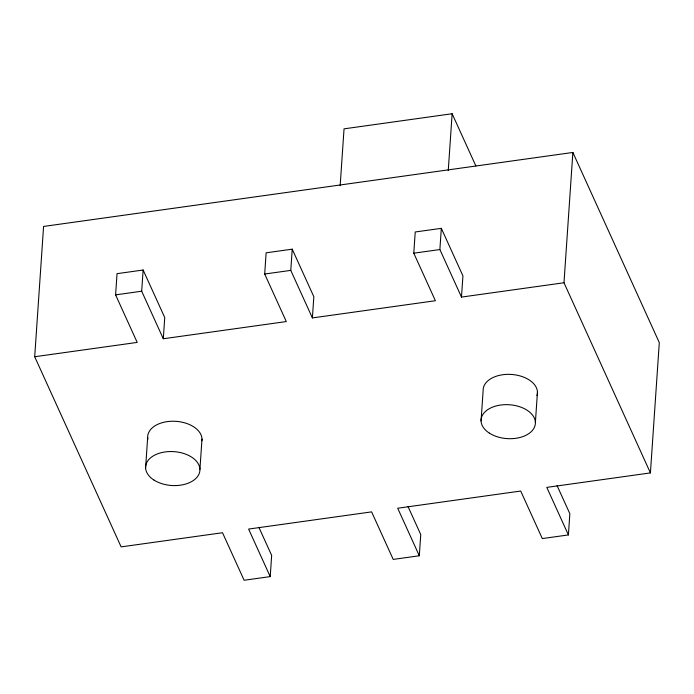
<?xml version="1.0" encoding="UTF-8"?>
<svg xmlns="http://www.w3.org/2000/svg" width="694" height="694" viewBox="0 0 694 694"><rect width="100%" height="100%" fill="white"/><g stroke="black" fill="none" stroke-linecap="round" stroke-linejoin="round"><path stroke-width="1.04" d="M34.7 356.742L43.583 226.444L572.871 152.454L659.3 342.61L650.417 472.909L546.794 487.388L568.403 534.927L542.309 538.579L520.708 491.04L397.705 508.234L419.306 555.773L393.22 559.416L371.611 511.877L248.608 529.071L270.218 576.61L244.123 580.262L222.514 532.723L121.129 546.889L34.7 356.742L137.204 342.411L115.594 294.872L117.043 273.662L143.129 270.009L164.738 317.548L163.298 338.759L286.301 321.565L264.692 274.026L266.132 252.816L292.226 249.172L313.835 296.711L312.387 317.921L435.39 300.728L413.78 253.189L415.229 231.978L441.323 228.335L462.933 275.865L461.484 297.084L563.988 282.753L650.417 472.909M163.298 338.759L141.689 291.22L143.129 270.009M145.601 467.782L147.666 437.48M199.924 469.352L201.989 439.05M312.387 317.921L290.777 270.382L292.226 249.172M270.218 576.61L271.658 555.4L258.871 527.266M340.164 185.697L344.042 128.85L452.132 113.738L475.858 165.935M461.484 297.084L439.875 249.545L441.323 228.335M419.306 555.773L420.755 534.562L407.968 506.42M448.255 170.594L452.132 113.738M481.063 420.894L483.128 390.592A27.205 16.968 3.9 0 1 512.58 374.534A27.205 16.968 3.9 0 1 536.974 395.684M535.386 422.464L537.451 392.162M563.988 282.753L572.871 152.454M568.403 534.927L569.852 513.716L557.065 485.583M115.594 294.872L141.689 291.22M264.692 274.026L290.777 270.382M413.78 253.189L439.875 249.545M147.874 439.267A27.205 16.968 3.9 0 1 174.272 421.249A27.205 16.968 3.9 0 1 201.893 440.82M153.947 480.048A27.205 16.968 3.9 0 0 199.135 473.733A27.205 16.968 3.9 0 0 165.198 451.933A27.205 16.968 3.9 0 0 153.947 480.048M489.409 433.151A27.205 16.968 3.9 0 0 534.606 426.836A27.205 16.968 3.9 0 0 500.66 405.036A27.205 16.968 3.9 0 0 489.409 433.151"/></g></svg>
